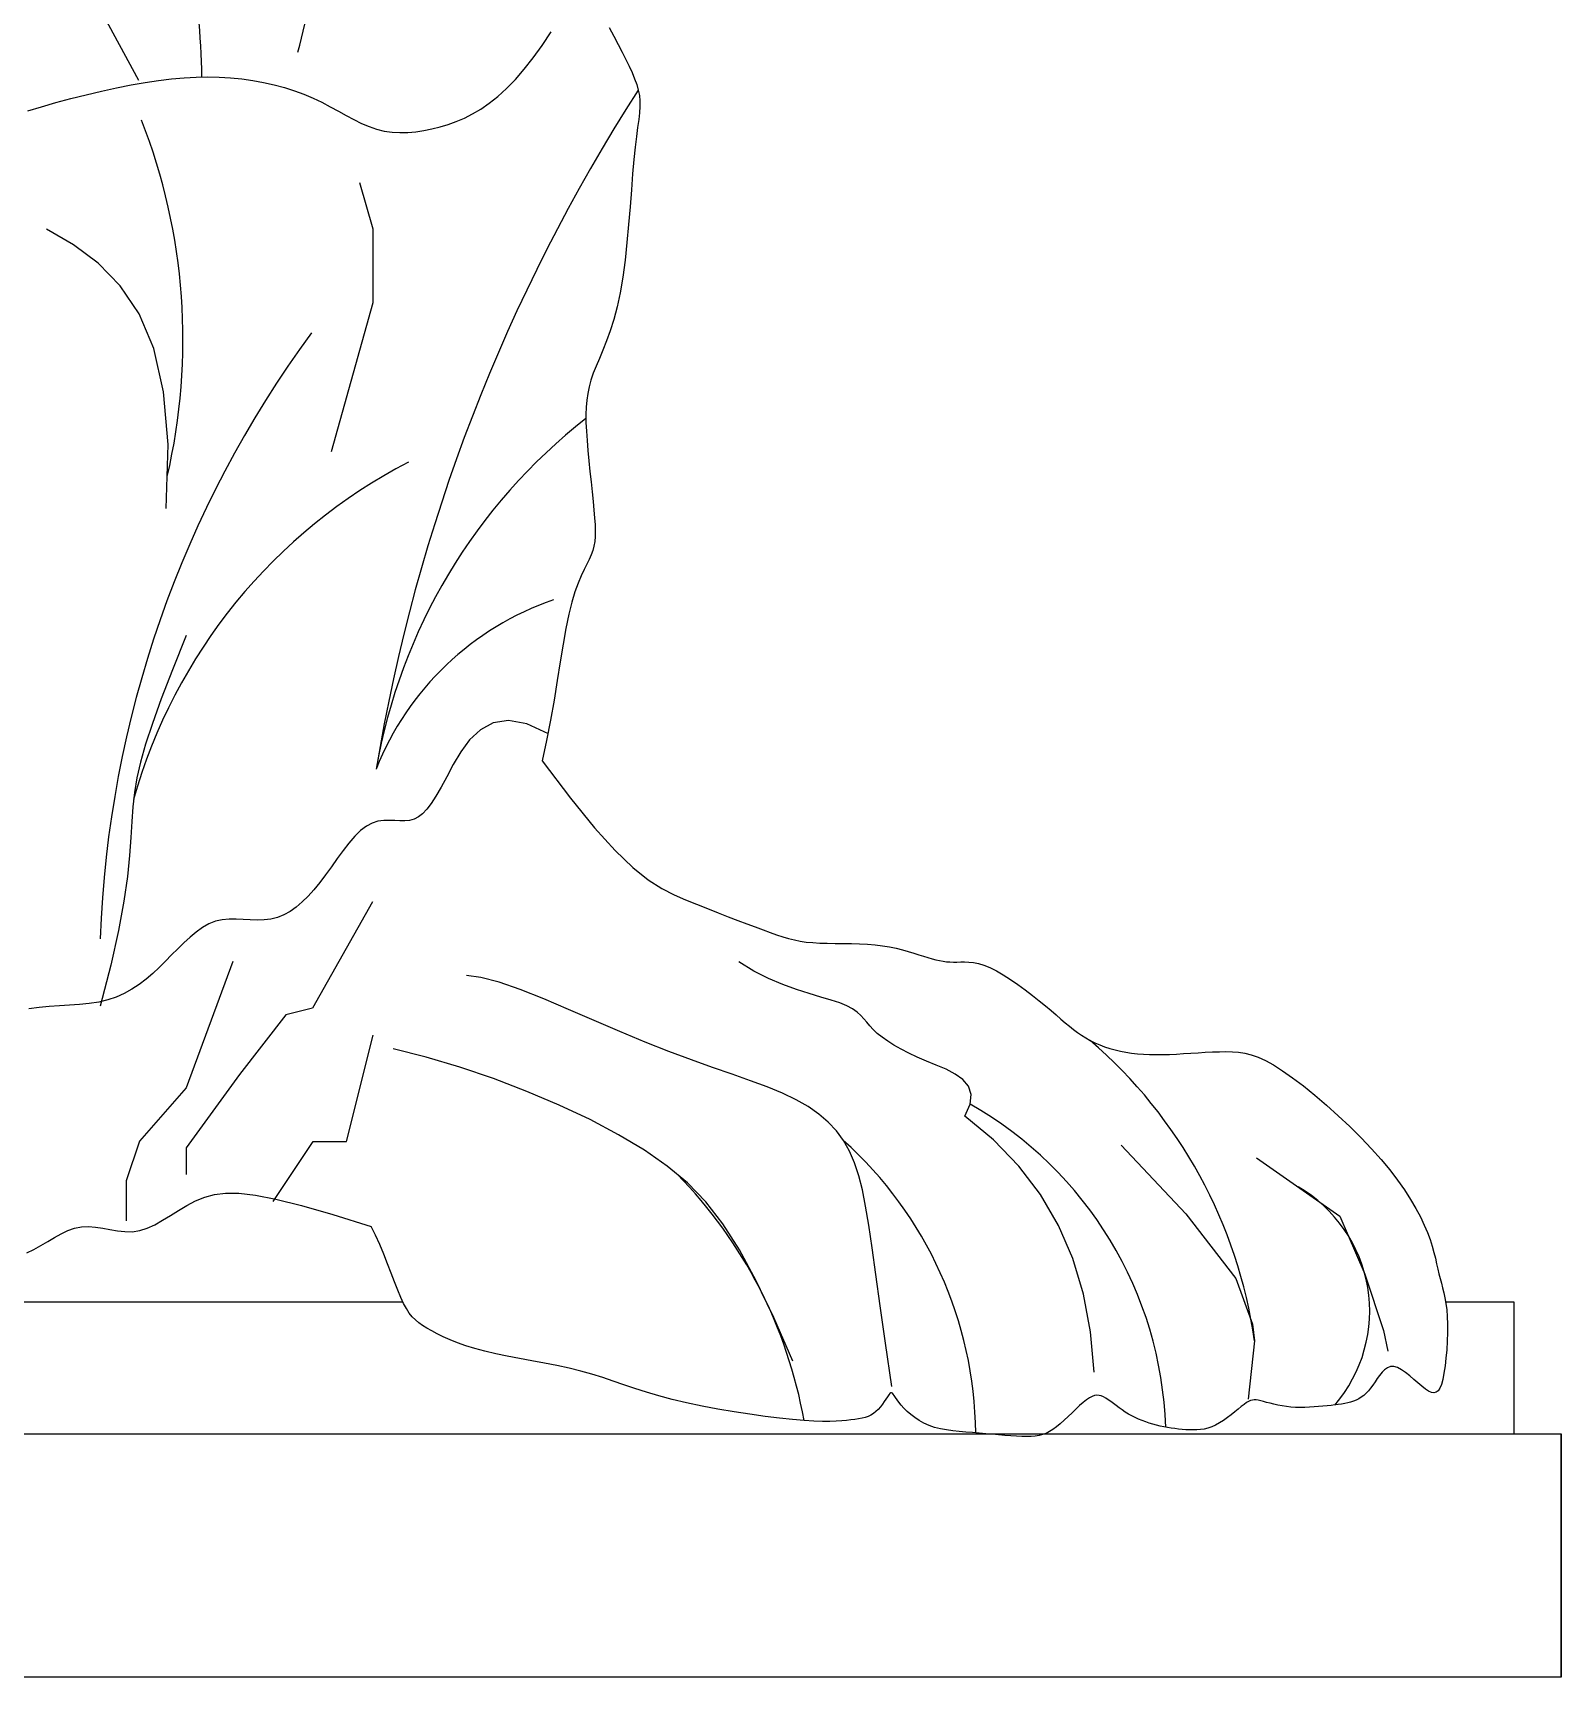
# Model space of a CAD drawing. Extents: x 1620 to 2293, y 2743 to 3436.
# Drawn here: x 1994.6 to 2293.3, y 2742.8 to 3064.3 of the extents above; entities that cross this region are included whole.
import ezdxf

# ---------------------------------------------------------------- set-up
doc = ezdxf.new("R2010")
doc.units = 0
doc.header["$LTSCALE"] = 10
doc.header["$MEASUREMENT"] = 0
for name, color, linetype in [('3', 3, 'CONTINUOUS'), ('4', 4, 'CONTINUOUS'), ('7', 7, 'CONTINUOUS')]:
    doc.layers.add(name, color=color, linetype=linetype)

msp = doc.modelspace()

# ---------------------------------------------------------------- linework, layer by layer
at = {"layer": '3'}
for points in [[(2052.93, 2982.49), (2061.05, 3011.61), (2061.05, 3025.91), (2058.44, 3035.01)], [(2020.64, 2971.32), (2020.98, 2983.81), (2020.11, 2994.14), (2018.17, 3002.57), (2015.3, 3009.38), (2011.63, 3014.86), (2007.31, 3019.26), (2002.47, 3022.87), (1997.24, 3025.96)], [(2024.49, 2946.48), (2021.83, 2939.75), (2019.66, 2934.07), (2017.93, 2929.29), (2016.6, 2925.23), (2015.6, 2921.74), (2014.88, 2918.65), (2014.39, 2915.79), (2014.07, 2913), (2013.87, 2910.13), (2013.7, 2907), (2013.45, 2903.46), (2013.03, 2899.36), (2012.35, 2894.52), (2011.29, 2888.8), (2009.78, 2882.02), (2007.7, 2874.04)], [(2060.96, 2894.43), (2049.24, 2873.63), (2044.03, 2872.33), (2034.92, 2860.63), (2024.51, 2846.33), (2024.51, 2841.13)], [(2033.62, 2882.73), (2024.51, 2858.03), (2015.39, 2847.63), (2012.79, 2839.83), (2012.79, 2832.03)]]:
    msp.add_lwpolyline(points, dxfattribs=at)
for centre, radius, start, end in [((1872.09, 3052.73), 155.54, 1.0868, 18.9478), ((1888.67, 3102.64), 163.22, 345.047, 0.9007), ((2407.58, 2863.1), 350.63, 147.1825, 170.5978), ((2171.13, 2901.41), 111.11, 128.0358, 170.1704), ((2117.03, 2885.54), 106.77, 117.3509, 164.3203), ((2139.21, 2795.26), 95.09, 8.0456, 49.2672), ((2140.67, 2789.23), 75.37, 1.8854, 60.5098), ((2100.97, 2789.75), 77.91, 0.6094, 48.115), ((2055.12, 2777.04), 91.58, 10.0269, 44.3919)]:
    msp.add_arc(centre, radius, start, end, dxfattribs=at)
at = {"layer": '4', "color": 2}
for p, q in [((2270.73, 2816.18), (2284.08, 2816.18)), ((2284.08, 2816.18), (2284.08, 2790.38)), ((2293.3, 2790.38), (2293.3, 2742.83)), ((2293.3, 2742.83), (2293.3, 2790.38)), ((2293.3, 2742.83), (1620.4, 2742.83))]:
    msp.add_line(p, q, dxfattribs=at)
at = {"layer": '4'}
msp.add_line((1832.34, 2790.38), (2293.3, 2790.38), dxfattribs=at)
for points in [[(2107.24, 3065.36), (2108.11, 3063.64), (2108.94, 3062.02), (2109.72, 3060.51), (2110.44, 3059.1), (2111.1, 3057.78), (2111.68, 3056.53), (2112.18, 3055.35), (2112.59, 3054.22), (2112.91, 3053.13), (2113.11, 3052.06), (2113.21, 3051), (2113.21, 3049.9), (2113.13, 3048.7), (2112.98, 3047.37), (2112.78, 3045.84), (2112.55, 3044.06), (2112.3, 3041.98), (2112.04, 3039.56), (2111.79, 3036.75), (2111.55, 3033.63), (2111.29, 3030.29), (2111, 3026.83), (2110.68, 3023.32), (2110.31, 3019.87), (2109.87, 3016.57), (2109.36, 3013.49), (2108.76, 3010.73), (2108.1, 3008.26), (2107.4, 3006.05), (2106.68, 3004.07), (2105.97, 3002.28), (2105.29, 3000.66), (2104.66, 2999.16), (2104.11, 2997.76), (2103.65, 2996.42), (2103.29, 2995.12), (2103.02, 2993.83), (2102.83, 2992.51), (2102.71, 2991.14), (2102.67, 2989.7), (2102.68, 2988.14), (2102.76, 2986.45), (2102.88, 2984.61), (2103.05, 2982.66), (2103.24, 2980.62), (2103.45, 2978.57), (2103.66, 2976.53), (2103.88, 2974.55), (2104.07, 2972.69), (2104.24, 2970.98), (2104.37, 2969.46), (2104.46, 2968.12), (2104.5, 2966.92), (2104.48, 2965.85), (2104.39, 2964.87), (2104.24, 2963.96), (2104.01, 2963.09), (2103.7, 2962.23), (2103.31, 2961.36), (2102.84, 2960.42), (2102.31, 2959.37), (2101.74, 2958.16), (2101.14, 2956.73), (2100.53, 2955.04), (2099.92, 2953.03), (2099.32, 2950.66), (2098.75, 2947.88), (2098.2, 2944.76), (2097.64, 2941.34), (2097.06, 2937.69), (2096.43, 2933.86), (2095.75, 2929.93), (2094.99, 2925.95), (2094.13, 2921.99)], [(2095.35, 2927.24), (2091.13, 2929.23), (2087.55, 2929.87), (2084.54, 2929.39), (2082.03, 2928.04), (2079.94, 2926.07), (2078.2, 2923.73), (2076.73, 2921.24), (2075.48, 2918.87), (2074.36, 2916.81), (2073.35, 2915.08), (2072.42, 2913.66), (2071.56, 2912.52), (2070.73, 2911.64), (2069.91, 2911), (2069.08, 2910.56), (2068.21, 2910.32), (2067.28, 2910.22), (2066.3, 2910.24), (2065.28, 2910.3), (2064.22, 2910.34), (2063.13, 2910.32), (2062.01, 2910.16), (2060.88, 2909.82), (2059.74, 2909.23), (2058.61, 2908.36), (2057.47, 2907.23), (2056.33, 2905.91), (2055.19, 2904.44), (2054.05, 2902.88), (2052.91, 2901.28), (2051.77, 2899.7), (2050.63, 2898.18), (2049.49, 2896.78), (2048.35, 2895.51), (2047.19, 2894.38), (2046.02, 2893.39), (2044.83, 2892.55), (2043.61, 2891.88), (2042.37, 2891.37), (2041.09, 2891.03), (2039.76, 2890.87), (2038.41, 2890.84), (2037.04, 2890.9), (2035.66, 2890.98), (2034.28, 2891.04), (2032.91, 2891.03), (2031.56, 2890.9), (2030.24, 2890.6), (2028.95, 2890.09), (2027.7, 2889.38), (2026.48, 2888.51), (2025.27, 2887.51), (2024.08, 2886.41), (2022.88, 2885.24), (2021.68, 2884.02), (2020.47, 2882.8), (2019.24, 2881.59), (2017.98, 2880.43), (2016.67, 2879.31), (2015.32, 2878.28), (2013.9, 2877.33), (2012.42, 2876.49), (2010.85, 2875.78), (2009.19, 2875.22), (2007.43, 2874.8), (2005.59, 2874.52), (2003.69, 2874.32), (2001.73, 2874.19), (1999.75, 2874.07), (1997.75, 2873.94), (1995.76, 2873.75), (1993.79, 2873.48)], [(2094.13, 2921.99), (2099.63, 2914.65), (2104.35, 2908.87), (2108.39, 2904.43), (2111.86, 2901.13), (2114.86, 2898.73), (2117.5, 2897.03), (2119.89, 2895.81), (2122.13, 2894.83), (2124.31, 2893.94), (2126.43, 2893.08), (2128.49, 2892.27), (2130.46, 2891.5), (2132.35, 2890.78), (2134.12, 2890.11), (2135.78, 2889.5), (2137.3, 2888.93), (2138.68, 2888.43), (2139.95, 2887.98), (2141.14, 2887.59), (2142.28, 2887.25), (2143.41, 2886.96), (2144.55, 2886.73), (2145.74, 2886.55), (2147.01, 2886.43), (2148.38, 2886.35), (2149.85, 2886.3), (2151.39, 2886.28), (2152.96, 2886.27), (2154.56, 2886.25), (2156.15, 2886.22), (2157.72, 2886.14), (2159.23, 2886.02), (2160.67, 2885.84), (2162.03, 2885.6), (2163.32, 2885.33), (2164.53, 2885.03), (2165.67, 2884.71), (2166.74, 2884.39), (2167.74, 2884.07), (2168.66, 2883.78), (2169.52, 2883.52), (2170.32, 2883.29), (2171.07, 2883.09), (2171.79, 2882.92), (2172.48, 2882.8), (2173.15, 2882.7), (2173.82, 2882.65), (2174.5, 2882.63), (2175.2, 2882.64), (2175.93, 2882.67), (2176.7, 2882.68), (2177.53, 2882.64), (2178.43, 2882.54), (2179.4, 2882.34), (2180.46, 2882.02), (2181.63, 2881.54), (2182.9, 2880.9), (2184.26, 2880.11), (2185.68, 2879.21), (2187.11, 2878.22), (2188.54, 2877.18), (2189.94, 2876.13), (2191.26, 2875.08), (2192.49, 2874.08), (2193.6, 2873.15), (2194.61, 2872.29), (2195.53, 2871.5), (2196.38, 2870.77), (2197.19, 2870.09), (2197.97, 2869.46), (2198.75, 2868.87), (2199.55, 2868.32), (2200.39, 2867.8), (2201.26, 2867.32), (2202.16, 2866.87), (2203.1, 2866.45), (2204.07, 2866.08), (2205.07, 2865.74), (2206.1, 2865.45), (2207.16, 2865.2), (2208.24, 2864.99), (2209.35, 2864.83), (2210.49, 2864.7), (2211.66, 2864.61), (2212.87, 2864.56), (2214.12, 2864.54), (2215.4, 2864.55), (2216.73, 2864.59), (2218.1, 2864.65), (2219.5, 2864.73), (2220.92, 2864.82), (2222.34, 2864.91), (2223.75, 2864.99), (2225.14, 2865.06), (2226.49, 2865.11), (2227.79, 2865.13), (2229.04, 2865.11), (2230.26, 2865.01), (2231.48, 2864.83), (2232.74, 2864.51), (2234.07, 2864.04), (2235.52, 2863.39), (2237.1, 2862.51), (2238.86, 2861.4), (2240.81, 2860.02), (2242.93, 2858.42), (2245.16, 2856.61), (2247.45, 2854.66), (2249.75, 2852.6), (2252.01, 2850.46), (2254.19, 2848.3), (2256.24, 2846.14), (2258.11, 2844.03), (2259.8, 2841.98), (2261.32, 2839.99), (2262.67, 2838.07), (2263.86, 2836.23), (2264.91, 2834.47), (2265.8, 2832.8), (2266.56, 2831.22), (2267.18, 2829.75), (2267.69, 2828.36), (2268.1, 2827.07), (2268.44, 2825.86), (2268.72, 2824.71), (2268.96, 2823.64), (2269.19, 2822.62), (2269.41, 2821.66), (2269.65, 2820.74), (2269.89, 2819.83), (2270.14, 2818.92), (2270.38, 2817.97), (2270.59, 2816.96), (2270.78, 2815.87), (2270.93, 2814.66), (2271.04, 2813.32), (2271.09, 2811.82), (2271.08, 2810.21), (2271.03, 2808.53), (2270.93, 2806.85), (2270.79, 2805.21), (2270.61, 2803.66), (2270.4, 2802.25), (2270.15, 2801.04), (2269.89, 2800.07), (2269.59, 2799.33), (2269.25, 2798.82), (2268.86, 2798.52), (2268.43, 2798.41), (2267.94, 2798.49), (2267.39, 2798.74), (2266.76, 2799.14), (2266.06, 2799.69), (2265.31, 2800.34), (2264.51, 2801.03), (2263.7, 2801.73), (2262.88, 2802.38), (2262.07, 2802.93), (2261.3, 2803.34), (2260.58, 2803.55), (2259.93, 2803.54), (2259.34, 2803.32), (2258.79, 2802.94), (2258.29, 2802.43), (2257.82, 2801.83), (2257.37, 2801.19), (2256.94, 2800.53), (2256.51, 2799.89), (2256.07, 2799.31), (2255.63, 2798.79), (2255.18, 2798.33), (2254.71, 2797.92), (2254.23, 2797.57), (2253.74, 2797.26), (2253.23, 2796.99), (2252.71, 2796.77), (2252.16, 2796.58), (2251.6, 2796.43), (2251, 2796.31), (2250.38, 2796.2), (2249.73, 2796.11), (2249.04, 2796.04), (2248.32, 2795.96), (2247.55, 2795.89), (2246.74, 2795.81), (2245.89, 2795.73), (2245.02, 2795.66), (2244.12, 2795.6), (2243.21, 2795.56), (2242.3, 2795.54), (2241.39, 2795.56), (2240.49, 2795.62), (2239.61, 2795.71), (2238.75, 2795.85), (2237.93, 2796), (2237.15, 2796.18), (2236.42, 2796.36), (2235.74, 2796.53), (2235.13, 2796.7), (2234.58, 2796.84), (2234.11, 2796.95), (2233.69, 2797.02), (2233.31, 2797.04), (2232.95, 2797.01), (2232.59, 2796.91), (2232.21, 2796.74), (2231.8, 2796.49), (2231.32, 2796.16), (2230.78, 2795.73), (2230.17, 2795.24), (2229.5, 2794.69), (2228.79, 2794.12), (2228.06, 2793.56), (2227.29, 2793.01), (2226.52, 2792.52), (2225.76, 2792.09), (2225, 2791.75), (2224.25, 2791.5), (2223.52, 2791.33), (2222.79, 2791.22), (2222.06, 2791.16), (2221.35, 2791.15), (2220.63, 2791.17), (2219.92, 2791.21), (2219.21, 2791.27), (2218.49, 2791.34), (2217.78, 2791.42), (2217.07, 2791.52), (2216.35, 2791.64), (2215.64, 2791.77), (2214.93, 2791.92), (2214.22, 2792.09), (2213.5, 2792.28), (2212.79, 2792.49), (2212.09, 2792.72), (2211.39, 2792.97), (2210.7, 2793.25), (2210.02, 2793.56), (2209.36, 2793.89), (2208.72, 2794.26), (2208.09, 2794.66), (2207.48, 2795.07), (2206.9, 2795.5), (2206.33, 2795.92), (2205.79, 2796.33), (2205.27, 2796.72), (2204.78, 2797.07), (2204.3, 2797.38), (2203.86, 2797.63), (2203.42, 2797.81), (2202.99, 2797.92), (2202.56, 2797.95), (2202.1, 2797.88), (2201.61, 2797.71), (2201.08, 2797.44), (2200.5, 2797.04), (2199.86, 2796.52), (2199.17, 2795.91), (2198.44, 2795.22), (2197.69, 2794.5), (2196.92, 2793.76), (2196.15, 2793.04), (2195.39, 2792.36), (2194.66, 2791.75), (2193.97, 2791.24), (2193.29, 2790.83), (2192.63, 2790.49), (2191.95, 2790.24), (2191.25, 2790.06), (2190.5, 2789.94), (2189.7, 2789.87), (2188.83, 2789.85), (2187.87, 2789.87), (2186.83, 2789.92), (2185.72, 2790), (2184.56, 2790.09), (2183.35, 2790.2), (2182.1, 2790.31), (2180.82, 2790.42), (2179.53, 2790.53), (2178.23, 2790.63), (2176.93, 2790.73), (2175.65, 2790.84), (2174.38, 2790.97), (2173.15, 2791.15), (2171.96, 2791.37), (2170.83, 2791.66), (2169.75, 2792.02), (2168.74, 2792.47), (2167.81, 2792.99), (2166.94, 2793.56), (2166.16, 2794.17), (2165.46, 2794.79), (2164.83, 2795.41), (2164.3, 2796.01), (2163.84, 2796.57), (2163.48, 2797.07), (2163.19, 2797.51), (2162.95, 2797.87), (2162.76, 2798.15), (2162.59, 2798.34), (2162.43, 2798.43), (2162.27, 2798.4), (2162.08, 2798.26), (2161.86, 2798), (2161.6, 2797.63), (2161.3, 2797.19), (2160.98, 2796.7), (2160.62, 2796.18), (2160.23, 2795.67), (2159.81, 2795.18), (2159.36, 2794.74), (2158.89, 2794.36), (2158.39, 2794.06), (2157.85, 2793.81), (2157.28, 2793.62), (2156.65, 2793.46), (2155.98, 2793.32), (2155.26, 2793.21), (2154.48, 2793.11), (2153.62, 2793.01), (2152.67, 2792.92), (2151.59, 2792.85), (2150.35, 2792.81), (2148.91, 2792.81), (2147.24, 2792.87), (2145.3, 2792.99), (2143.07, 2793.18), (2140.52, 2793.44), (2137.72, 2793.79), (2134.73, 2794.21), (2131.62, 2794.68), (2128.48, 2795.22), (2125.36, 2795.81), (2122.35, 2796.44), (2119.51, 2797.11), (2116.91, 2797.81), (2114.5, 2798.53), (2112.25, 2799.26), (2110.1, 2799.99), (2108.02, 2800.71), (2105.95, 2801.4), (2103.84, 2802.06), (2101.66, 2802.67), (2099.36, 2803.23), (2096.98, 2803.74), (2094.54, 2804.22), (2092.09, 2804.68), (2089.66, 2805.13), (2087.3, 2805.58), (2085.04, 2806.04), (2082.92, 2806.54), (2080.97, 2807.06), (2079.19, 2807.62), (2077.58, 2808.19), (2076.11, 2808.78), (2074.78, 2809.37), (2073.6, 2809.96), (2072.53, 2810.53), (2071.59, 2811.08), (2070.75, 2811.6), (2070, 2812.13), (2069.32, 2812.68), (2068.7, 2813.3), (2068.13, 2814.02), (2067.57, 2814.87), (2067.02, 2815.88), (2066.46, 2817.08), (2065.87, 2818.5), (2065.25, 2820.09), (2064.6, 2821.82), (2063.9, 2823.65), (2063.16, 2825.52), (2062.38, 2827.39), (2061.54, 2829.21), (2060.66, 2830.95)], [(2041.54, 2835.83), (2049.35, 2847.53), (2055.86, 2847.53), (2061.07, 2868.33)], [(2233.77, 2844.38), (2250.06, 2832.98), (2254.95, 2821.59), (2258.61, 2810.6), (2259.43, 2806.54)], [(1993.37, 2825.78), (1994.76, 2826.46), (1996.12, 2827.21), (1997.45, 2828), (1998.76, 2828.78), (2000.07, 2829.5), (2001.38, 2830.13), (2002.7, 2830.6), (2004.04, 2830.88), (2005.4, 2830.94), (2006.79, 2830.83), (2008.2, 2830.6), (2009.63, 2830.34), (2011.07, 2830.09), (2012.53, 2829.93), (2013.99, 2829.92), (2015.45, 2830.13), (2016.92, 2830.6), (2018.39, 2831.29), (2019.89, 2832.14), (2021.43, 2833.08), (2023.01, 2834.07), (2024.65, 2835.03), (2026.35, 2835.92), (2028.14, 2836.65), (2030.04, 2837.19), (2032.22, 2837.47), (2034.83, 2837.45), (2038.06, 2837.07), (2042.08, 2836.28), (2047.07, 2835.03), (2053.21, 2833.27), (2060.66, 2830.95)]]:
    msp.add_lwpolyline(points, dxfattribs=at)
at = {"layer": '7'}
msp.add_line((1938.13, 2816.18), (2066.88, 2816.18), dxfattribs=at)
for points in [[(1952.96, 3095), (1971.18, 3083.29), (1986.81, 3079.39), (2002.43, 3076.79), (2007.63, 3068.99), (2015.17, 3055.06)], [(1993.55, 3049.08), (1996.23, 3049.88), (1999.05, 3050.68), (2001.98, 3051.46), (2004.96, 3052.21), (2007.95, 3052.91), (2010.9, 3053.56), (2013.77, 3054.12), (2016.51, 3054.61), (2019.14, 3055), (2021.66, 3055.31), (2024.1, 3055.53), (2026.45, 3055.66), (2028.74, 3055.7), (2030.99, 3055.66), (2033.2, 3055.53), (2035.38, 3055.31), (2037.53, 3055), (2039.64, 3054.62), (2041.71, 3054.15), (2043.72, 3053.61), (2045.67, 3052.99), (2047.55, 3052.31), (2049.34, 3051.55), (2051.06, 3050.74), (2052.7, 3049.88), (2054.28, 3049.01), (2055.81, 3048.16), (2057.31, 3047.36), (2058.79, 3046.62), (2060.27, 3045.99), (2061.75, 3045.48), (2063.25, 3045.11), (2064.77, 3044.89), (2066.31, 3044.8), (2067.86, 3044.83), (2069.43, 3044.97), (2071, 3045.21), (2072.57, 3045.54), (2074.15, 3045.94), (2075.73, 3046.42), (2077.32, 3046.98), (2078.91, 3047.65), (2080.52, 3048.46), (2082.14, 3049.41), (2083.78, 3050.54), (2085.45, 3051.87), (2087.14, 3053.42), (2088.87, 3055.21), (2090.62, 3057.22), (2092.37, 3059.44), (2094.12, 3061.87), (2095.85, 3064.48)], [(2176.74, 2852.52), (2177.77, 2854.83), (2177.96, 2856.75), (2177.44, 2858.34), (2176.36, 2859.65), (2174.86, 2860.74), (2173.08, 2861.67), (2171.16, 2862.49), (2169.24, 2863.27), (2167.44, 2864.04), (2165.78, 2864.83), (2164.27, 2865.61), (2162.89, 2866.4), (2161.66, 2867.17), (2160.57, 2867.94), (2159.63, 2868.7), (2158.82, 2869.44), (2158.15, 2870.16), (2157.56, 2870.86), (2156.99, 2871.54), (2156.38, 2872.21), (2155.67, 2872.84), (2154.8, 2873.46), (2153.7, 2874.06), (2152.31, 2874.64), (2150.6, 2875.21), (2148.59, 2875.8), (2146.32, 2876.47), (2143.83, 2877.27), (2141.16, 2878.24), (2138.37, 2879.43), (2135.49, 2880.88), (2132.57, 2882.66)], [(2162.49, 2799.62), (2161.21, 2808.13), (2160.17, 2815.39), (2159.32, 2821.57), (2158.6, 2826.78), (2157.96, 2831.18), (2157.35, 2834.9), (2156.71, 2838.08), (2156, 2840.87), (2155.16, 2843.39), (2154.16, 2845.68), (2152.99, 2847.75), (2151.62, 2849.64), (2150.03, 2851.35), (2148.2, 2852.92), (2146.11, 2854.37), (2143.74, 2855.72), (2141.07, 2856.98), (2138.09, 2858.21), (2134.82, 2859.43), (2131.26, 2860.7), (2127.42, 2862.05), (2123.3, 2863.52), (2118.9, 2865.15), (2114.23, 2866.98), (2109.32, 2869.03), (2104.29, 2871.21), (2099.27, 2873.38), (2094.41, 2875.43), (2089.84, 2877.24), (2085.7, 2878.68), (2082.14, 2879.64), (2079.3, 2879.98)], [(2143.09, 2804.58), (2139.37, 2813.11), (2135.95, 2820.31), (2132.69, 2826.35), (2129.46, 2831.44), (2126.12, 2835.74), (2122.54, 2839.45), (2118.58, 2842.76), (2114.12, 2845.86), (2109.06, 2848.88), (2103.47, 2851.83), (2097.46, 2854.67), (2091.14, 2857.35), (2084.62, 2859.84), (2078.01, 2862.08), (2071.43, 2864.04), (2064.98, 2865.68)], [(2202, 2802.47), (2201.33, 2810.32), (2199.94, 2817.73), (2197.84, 2824.67), (2195.02, 2831.15), (2191.5, 2837.18), (2187.28, 2842.75), (2182.35, 2847.86), (2176.74, 2852.52)], [(2207.29, 2846.82), (2219.92, 2833.39), (2229.69, 2820.78), (2232.95, 2811.83), (2233.36, 2808.57), (2232.14, 2797.18)]]:
    msp.add_lwpolyline(points, dxfattribs=at)
for centre, radius, start, end in [((1906.03, 3004.34), 117.86, 346.8716, 21.349), ((2220.26, 2879.52), 212.69, 143.623, 177.93), ((2114.88, 2899.28), 57.25, 108.8737, 158.3792), ((2227.8, 2814.4), 28.08, 319.1441, 59.834)]:
    msp.add_arc(centre, radius, start, end, dxfattribs=at)

doc.saveas('drawing.dxf')
